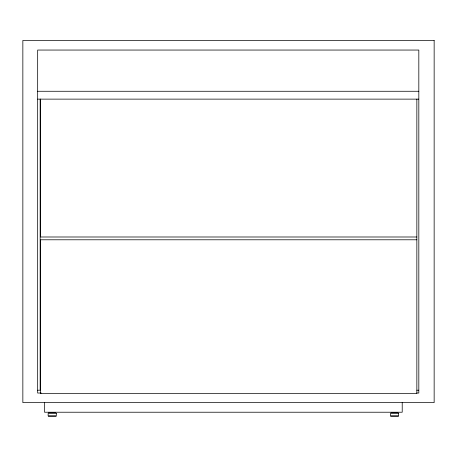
<?xml version="1.0" encoding="UTF-8"?>
<svg xmlns="http://www.w3.org/2000/svg" width="457" height="457" viewBox="0 0 457 457"><rect width="100%" height="100%" fill="white"/><g stroke="black" fill="none" stroke-linecap="round" stroke-linejoin="round"><path stroke-width="0.69" d="M53.612 412.62L50.841 412.62M395.939 412.62L393.169 412.62M37.668 91.269L418.835 91.269M37.668 99.129L418.709 99.129M416.847 236.994L40.473 236.994L40.473 99.129M416.847 239.788L40.473 239.788L40.473 393.437L416.847 393.437L416.847 99.129M37.668 390.215L40.153 390.215L40.153 99.129M416.847 390.215L418.709 390.215M41.239 393.026L37.668 393.026L37.668 50.053L418.823 50.053L418.823 393.026L416.681 393.026M48.653 412.62L55.805 412.62M390.981 412.62L398.127 412.62M48.271 416.55L56.188 416.55M390.592 416.55L398.51 416.55M402.217 402.446L402.217 412.225L44.563 412.225L44.563 402.446M434.15 40.45L22.85 40.45L22.85 402.623L434.15 402.623L434.15 40.45M56.314 413.402L48.139 413.402L48.139 415.761L56.314 415.761L56.314 413.402M398.641 413.402L390.467 413.402L390.467 415.761L398.641 415.761L398.641 413.402"/></g></svg>
